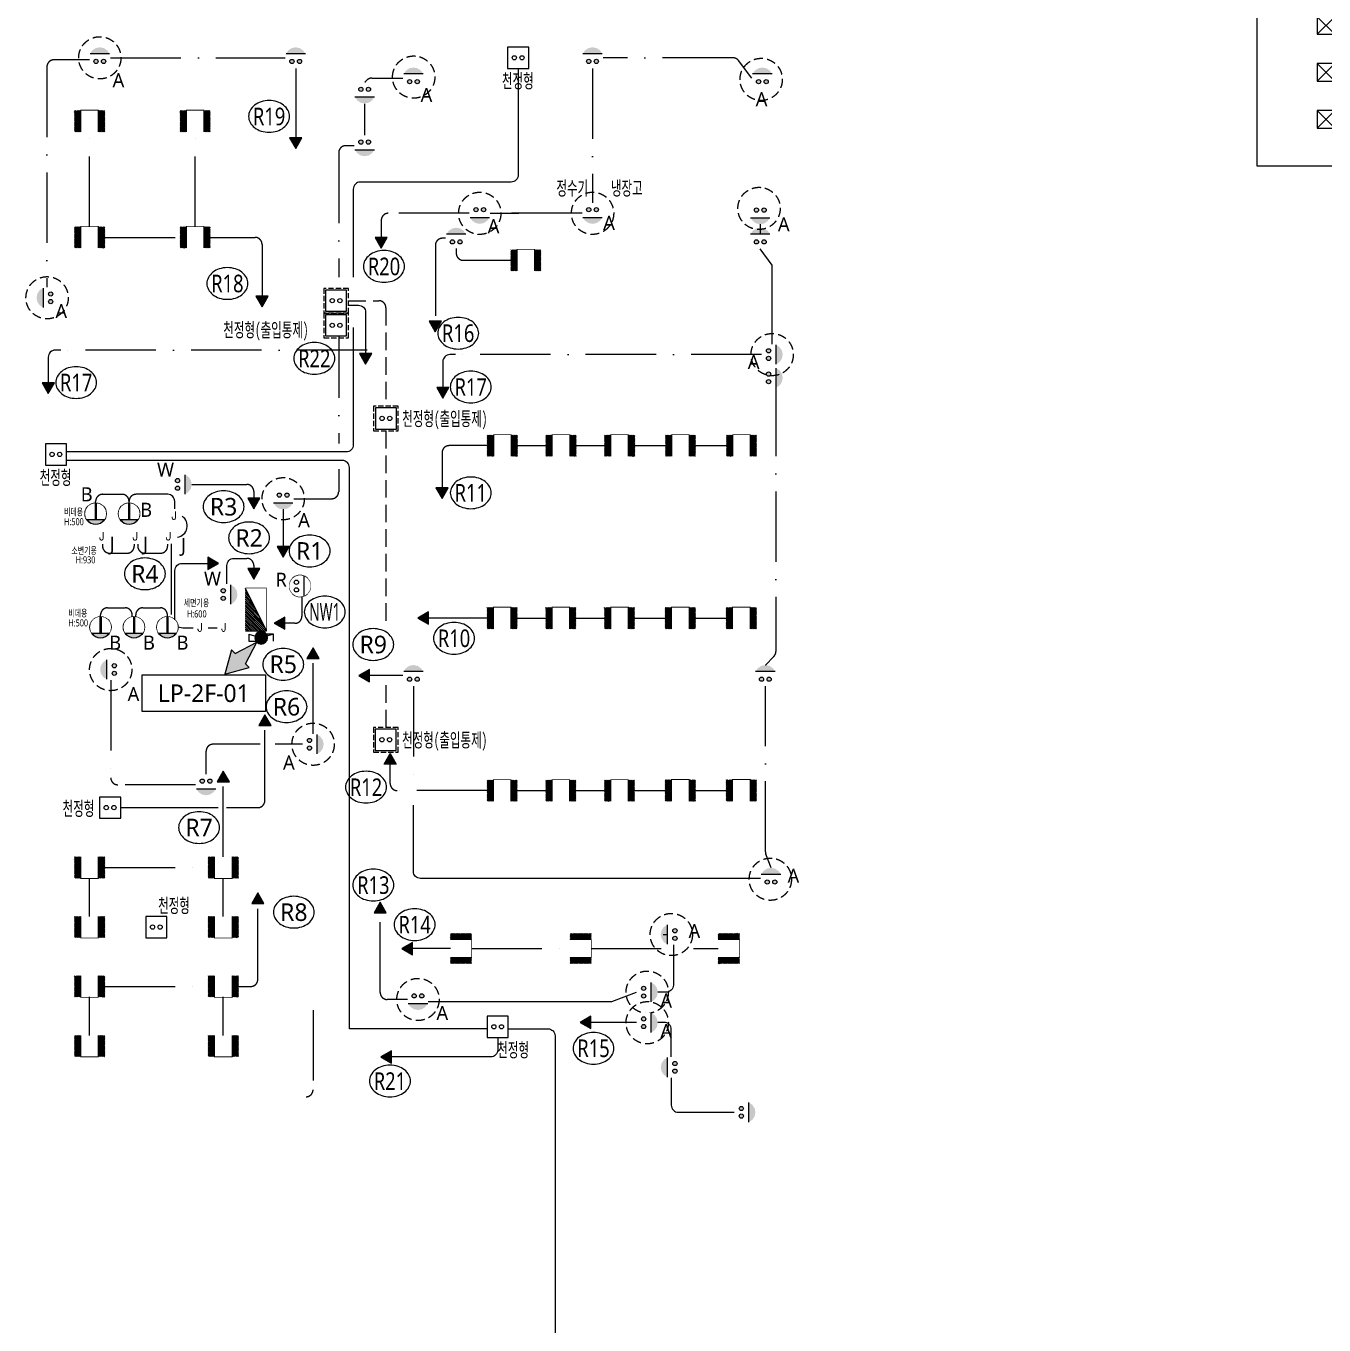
# Model space of a CAD drawing. Header units: millimetres. Extents: x 0 to 352625, y -118800 to 0.
# Drawn here: x 259698 to 296580, y -81897 to -44994 of the extents above; entities that cross this region are included whole.
import ezdxf
from ezdxf.enums import TextEntityAlignment as Align

# ---------------------------------------------------------------- set-up
doc = ezdxf.new("R2010")
doc.units = ezdxf.units.MM
doc.header["$LTSCALE"] = 2000
for name, pattern in [('DASH', [0.35, 0.25, -0.1]), ('DASHDOT3', [1.5, 1, -0.25, 0, -0.25]), ('HIDDEN', [0.375, 0.25, -0.125]), ('HIDDEN2', [0.1875, 0.125, -0.0625])]:
    doc.linetypes.add(name, pattern=pattern)
for name, color, linetype in [('1$0$SYM', 3, 'Continuous'), ('REV', 1, 'Continuous'), ('S', 4, 'Continuous'), ('S3', 4, 'DASHDOT3'), ('SYM', 3, 'Continuous'), ('T-TRAY', 6, 'Continuous'), ('TEXT', 3, 'Continuous'), ('TRAY', 3, 'Continuous'), ('TRAY1', 3, 'Continuous'), ('ztemper', 7, 'Continuous'), ('전열주기$0$SYM', 3, 'Continuous'), ('치수', 240, 'Continuous')]:
    doc.layers.add(name, color=color, linetype=linetype)
doc.styles.add('GHS', font='malgun.ttf')
doc.styles.add('ROMANS', font='romans.shx', dxfattribs={"height": 2.5})
doc.styles.add('굴림체', font='')
doc.styles.add('스타일1', font='malgun.ttf')
doc.styles.get('굴림체').set_extended_font_data('GulimChe')

# ---------------------------------------------------------------- blocks, each defined once
blk = doc.blocks.new('zw$9B4E')
at = {"layer": 'SYM'}
blk.add_line((-150, -400), (150, -400), dxfattribs=at)
blk.add_wipeout([(-250, -50), (-250, -400), (250, -400), (250, -50)]).dxf.layer = 'SYM'
h = blk.add_hatch(dxfattribs=at)
h.set_pattern_fill('ANSI31', color=256, scale=100, style=0)
h.set_pattern_definition([(45, (0, 0), (-8.83883, 8.83883), [])])
h.paths.add_polyline_path([(-250, -400), (-250, -50), (-150, -50), (-150, -400)])
h.paths.add_polyline_path([(250, -400), (250, -50), (150, -50), (150, -400)])
for p, q in [((-150, -50), (-150, -400)), ((150, -400), (150, -50))]:
    blk.add_line(p, q, dxfattribs=at)
blk = doc.blocks.new('D1')
at = {"layer": 'SYM'}
for p, q in [((8, 0), (0, 0)), ((0, 0), (0, -4)), ((8, -4), (8, 0)), ((0, -4), (8, -4))]:
    blk.add_line(p, q, dxfattribs=at)
blk.add_wipeout([(0, 0), (8, 0), (8, -4), (0, -4)]).dxf.layer = 'SYM'
h = blk.add_hatch(dxfattribs=at)
h.set_pattern_fill('ANSI31', color=256, scale=2, style=0)
h.set_pattern_definition([(45, (0, 0), (-0.176777, 0.176777), [])])
h.paths.add_polyline_path([(0, -4), (8, 0), (8, -4)])
blk.add_line((8, 0), (0, -4), dxfattribs=at)
blk = doc.blocks.new('A$C222E16D0')
at = {"layer": 'T-TRAY'}
for color, points in [(254, [(0.71, 0.71), (2.49, 4.1), (1.88, 4.71), (5.74, 5.74), (4.71, 1.88), (4.1, 2.49)]), (256, [(1, 0, 1), (-1, 0, 1)])]:
    blk.add_hatch(color=color, dxfattribs=at).paths.add_polyline_path(points)
at = {"layer": 'T-TRAY', "color": 3}
for p in [(2.49, 4.1), (4.1, 2.49)]:
    blk.add_line(p, (0.71, 0.71), dxfattribs=at)
blk.add_lwpolyline([(2.49, 4.1), (1.88, 4.71), (5.74, 5.74), (4.71, 1.88), (4.1, 2.49)], dxfattribs=at)
blk.add_circle((0, 0), 1, dxfattribs=at)
blk = doc.blocks.new('P.B$0$13$0$2$0$H2')
at = {"layer": 'SYM'}
for p, q in [((-2, 2), (2, -2)), ((2, 2), (-2, -2))]:
    blk.add_line(p, q, dxfattribs=at)
blk.add_lwpolyline([(-2, 2), (-2, -2), (2, -2), (2, 2)], close=True, dxfattribs=at)
blk = doc.blocks.new('전열주기-1')
blk.add_wipeout([(0, 24168), (11530, 24168), (11530, -2100), (0, -2100)]).dxf.layer = 'SYM'
at = {"layer": 'SYM'}
blk.add_lwpolyline([(3554, 23443), (4280, 24168), (11530, 24168), (11530, -2100), (0, -2100), (0, 23103), (2735, 23103, 0.195734)], format="xyb", close=True, dxfattribs=at)
at = {"layer": 'SYM', "xscale": 75.00011970189307, "yscale": 75.00011970189307, "zscale": 75.00011970189307}
for p in [(1172, 300), (1172, -500), (1172, -1300)]:
    blk.add_blockref('P.B$0$13$0$2$0$H2', p, dxfattribs=at)
blk = doc.blocks.new('D21')
blk.add_wipeout([(0, -1.5), (0.57, -1.39), (1.06, -1.06), (1.39, -0.57), (1.5, 0), (1.39, 0.57), (1.06, 1.06), (0.57, 1.39), (0, 1.5), (-0.57, 1.39), (-1.06, 1.06), (-1.39, 0.57), (-1.5, 0), (-1.39, -0.57), (-1.06, -1.06), (-0.57, -1.39)]).dxf.layer = 'SYM'
at = {"layer": 'SYM'}
h = blk.add_hatch(color=256, dxfattribs=at)
h.paths.add_polyline_path([(0.24, 0.51, 1), (0.84, 0.51, 1)])
h.paths.add_polyline_path([(-0.84, 0.51, 1), (-0.24, 0.51, 1)])
h.paths.add_polyline_path([(1.38, -0.58), (-1.38, -0.58), (-1.06, -1.06), (-0.57, -1.39), (0, -1.5), (0.57, -1.39), (1.06, -1.06)])
h = blk.add_hatch(color=256, dxfattribs=at)
h.paths.add_polyline_path([(0.24, 0.51, 1), (0.84, 0.51, 1)])
h.paths.add_polyline_path([(-0.84, 0.51, 1), (-0.24, 0.51, 1)])
h.paths.add_polyline_path([(1.06, -1.06), (1.38, -0.58), (-1.38, -0.58), (-1.06, -1.06), (-0.57, -1.39), (0, -1.5), (0.57, -1.39)])
blk.add_line((-1.38, -0.58), (1.38, -0.58), dxfattribs=at)
for centre in [(-0.54, 0.51), (0.54, 0.51)]:
    blk.add_circle(centre, 0.3, dxfattribs=at)
blk = doc.blocks.new('C21')
at = {"layer": 'SYM'}
blk.add_circle((0.14, 0.03), 1.5, dxfattribs=at)
blk.add_wipeout([(0.14, -1.47), (0.71, -1.36), (1.2, -1.03), (1.53, -0.55), (1.64, 0.03), (1.53, 0.6), (1.2, 1.09), (0.71, 1.41), (0.14, 1.53), (-0.43, 1.41), (-0.92, 1.09), (-1.25, 0.6), (-1.36, 0.03), (-1.25, -0.55), (-0.92, -1.03), (-0.43, -1.36)]).dxf.layer = 'SYM'
blk.add_hatch(color=6).paths.add_polyline_path([(-1.1, -0.82, 0.527307), (1.38, -0.82)])
for p, q in [((0.06, 1.51), (0.06, -0.82)), ((0.14, 1.53), (0.14, -0.82)), ((0.22, 1.51), (0.22, -0.82)), ((-1.1, -0.82), (1.38, -0.82))]:
    blk.add_line(p, q, dxfattribs=at)
blk.add_arc((0.14, 0.03), 1.5, 214.394, 325.606, dxfattribs=at)
blk = doc.blocks.new('E18')
blk.add_wipeout([(0, -1.5), (0.57, -1.39), (1.06, -1.06), (1.39, -0.57), (1.5, 0), (1.39, 0.57), (1.06, 1.06), (0.57, 1.39), (0, 1.5), (-0.57, 1.39), (-1.06, 1.06), (-1.39, 0.57), (-1.5, 0), (-1.39, -0.57), (-1.06, -1.06), (-0.57, -1.39)]).dxf.layer = 'SYM'
at = {"layer": 'SYM', "style": 'ROMANS'}
blk.add_text('J', height=1.65, dxfattribs=at).set_placement((-0.69, -0.67))
blk = doc.blocks.new('A5')
at = {"layer": 'SYM'}
blk.add_lwpolyline([(0, 0), (0.83, 1.44), (-0.83, 1.44)], close=True, dxfattribs=at)
at = {"color": 6}
blk.add_wipeout([(-0.83, 1.44), (0.83, 1.44), (0, 0)], dxfattribs=at).dxf.layer = 'SYM'
at = {"layer": 'SYM'}
h = blk.add_hatch(color=6, dxfattribs=at)
h.dxf.hatch_style = 1
h.paths.add_polyline_path([(-0.83, 1.44), (0, 0), (0.83, 1.44)])
blk = doc.blocks.new('D20')
at = {"layer": 'SYM', "linetype": 'Continuous'}
blk.add_lwpolyline([(-24, 150), (-69, 135), (-107, 107), (-135, 69), (-150, 24), (-150, -24), (-135, -69), (-107, -107), (-69, -135), (-24, -150), (24, -150), (69, -135), (107, -107), (135, -69), (150, -24), (150, 24), (135, 69), (107, 107), (69, 135), (24, 150)], close=True, dxfattribs=at)
blk.add_wipeout([(-24, 150), (-69, 135), (-107, 107), (-135, 69), (-150, 24), (-150, -24), (-135, -69), (-107, -107), (-69, -135), (-24, -150), (24, -150), (69, -135), (107, -107), (135, -69), (150, -24), (150, 24), (135, 69), (107, 107), (69, 135), (24, 150)]).dxf.layer = 'SYM'
blk.add_line((-138, -58), (138, -58), dxfattribs=at)
for centre in [(-54, 51), (54, 51)]:
    blk.add_circle(centre, 30, dxfattribs=at)
blk = doc.blocks.new('A$C289b5e6b')
blk.add_wipeout([(-300, 0), (-415, -23), (-512, -88), (-577, -185), (-600, -300), (-577, -415), (-512, -512), (-415, -577), (-300, -600), (-185, -577), (-88, -512), (-23, -415), (0, -300), (-23, -185), (-88, -88), (-185, -23)]).dxf.layer = 'SYM'
at = {"layer": 'SYM'}
blk.add_lwpolyline([(0, 0), (-600, 0), (-600, -600), (0, -600)], close=True, dxfattribs=at)
for centre in [(-409, -299), (-192, -299)]:
    blk.add_circle(centre, 60, dxfattribs=at)
blk = doc.blocks.new('전열 추가분(천정)')
at = {"layer": 'SYM'}
blk.add_blockref('A$C289b5e6b', (99572, -47765), dxfattribs=at)
at = {"layer": '치수', "color": 7, "linetype": 'DASH', "ltscale": 0.3}
blk.add_lwpolyline([(98922, -47715), (98922, -48415), (99622, -48415), (99622, -47715), (98922, -47715)], dxfattribs=at)

msp = doc.modelspace()

# ---------------------------------------------------------------- linework, layer by layer
at = {"layer": 'S'}
msp.add_line((265398.6, -67198.4), (266286.6, -67198.4), dxfattribs=at)
for points in [[(273101.7, -73725.9), (273101.7, -74080.7, -0.4142136), (272901.7, -74280.7), (269778.3, -74280.7)], [(273305.2, -73483.3), (274532.9, -73483.3, -0.4142136), (274732.9, -73683.3), (274732.9, -91234.2, -0.4142136), (274532.9, -91434.2), (274000, -91434.2)]]:
    msp.add_lwpolyline(points, format="xyb", dxfattribs=at)
msp.add_lwpolyline([(269778.3, -74280.7), (270081.4, -74455.7), (270081.4, -74105.7)], close=True, dxfattribs=at)
at = {"layer": 'S3'}
for p, q in [((269792.9, -50514.9), (269792.9, -51298.5)), ((266406.5, -51198.4), (266406.5, -52726.7)), ((281006.3, -55213.9), (281006.3, -62762.8)), ((271521, -57115.9), (271521, -58413)), ((261877.5, -58298.4), (262427.5, -58298.4)), ((266172.6, -58216.6), (266172.6, -58708.4)), ((262073.7, -59968.9), (262573.7, -59968.9)), ((263073.7, -59968.9), (263523.7, -59968.9)), ((266172.6, -60318), (266172.6, -60709.7)), ((262017.2, -61523.4), (262517.2, -61523.4)), ((263017.2, -61523.4), (263517.2, -61523.4)), ((267340.2, -61961), (266750.1, -61961)), ((266353.6, -65398.4), (265015.5, -65398.4)), ((270046.1, -66514.2), (270046.1, -65658.9)), ((266286.6, -72078.4), (266286.6, -69622.3)), ((269762.4, -72448.4), (269762.4, -69883.8)), ((267856.3, -72948.4), (267856.3, -75212.6))]:
    msp.add_line(p, q, dxfattribs=at)
for points in [[(268583.7, -53557.9), (268583.7, -56857.3)], [(268583.7, -57584.2), (268583.7, -58223.4)]]:
    msp.add_lwpolyline(points, dxfattribs=at)
for centre, start, end in [((260492.8, -46155.8), 90, 180), ((269992.9, -50514.9), 90, 180), ((266206.5, -51198.4), 0, 90), ((271721, -57115.9), 90, 180), ((265972.6, -58216.6), 0, 90), ((268383.7, -58223.4), 270, 0), ((267340.2, -61761), 270, 0), ((280806.3, -62762.8), 315.32219, 0), ((265015.5, -65598.4), 90, 180), ((262306.3, -66348.4), 180, 270), ((270246.1, -66514.2), 180, 270), ((266286.6, -66998.4), 270, 0), ((266086.6, -72078.4), 270, 0), ((269962.4, -72448.4), 180, 270), ((267656.3, -75212.6), 270, 0)]:
    msp.add_arc(centre, 200, start, end, dxfattribs=at)
at = {"layer": 'SYM', "color": 6}
for points in [[(264838.7, -52309, 0.123596), (264880.4, -52475, 0.105594), (265009.2, -52627.2, 0.0872703), (265191.9, -52723.3, 0.0776282), (265420.8, -52759, 0.0776282), (265649.7, -52723.3, 0.0872703), (265832.4, -52627.2, 0.105594), (265961.3, -52475, 0.123596), (266002.9, -52309, 0.123596), (265961.3, -52143.1, 0.105594), (265832.4, -51990.8, 0.0872703), (265649.7, -51894.8, 0.0776282), (265420.8, -51859, 0.0776282), (265191.9, -51894.8, 0.0872703), (265009.2, -51990.8, 0.105594), (264880.4, -52143.1, 0.123596)], [(271396.7, -53721, 0.123596), (271438.4, -53887, 0.105594), (271567.2, -54039.2, 0.0872703), (271750, -54135.3, 0.0776282), (271978.9, -54171, 0.0776282), (272207.8, -54135.3, 0.0872703), (272390.5, -54039.2, 0.105594), (272519.3, -53887, 0.123596), (272561, -53721, 0.123596), (272519.3, -53555.1, 0.105594), (272390.5, -53402.8, 0.0872703), (272207.8, -53306.8, 0.0776282), (271978.9, -53271, 0.0776282), (271750, -53306.8, 0.0872703), (271567.2, -53402.8, 0.105594), (271438.4, -53555.1, 0.123596)], [(267308.6, -54437.4, 0.123596), (267350.2, -54603.4, 0.105594), (267479.1, -54755.6, 0.0872703), (267661.8, -54851.7, 0.0776282), (267890.7, -54887.4, 0.0776282), (268119.6, -54851.7, 0.0872703), (268302.3, -54755.6, 0.105594), (268431.1, -54603.4, 0.123596), (268472.8, -54437.4, 0.123596), (268431.1, -54271.5, 0.105594), (268302.3, -54119.2, 0.0872703), (268119.6, -54023.2, 0.0776282), (267890.7, -53987.4, 0.0776282), (267661.8, -54023.2, 0.0872703), (267479.1, -54119.2, 0.105594), (267350.2, -54271.5, 0.123596)], [(265455.1, -59535, 0.123596), (265496.8, -59700.9, 0.105594), (265625.6, -59853.2, 0.0872703), (265808.3, -59949.2, 0.0776282), (266037.2, -59985, 0.0776282), (266266.2, -59949.2, 0.0872703), (266448.9, -59853.2, 0.105594), (266577.7, -59700.9, 0.123596), (266619.4, -59535, 0.123596), (266577.7, -59369, 0.105594), (266448.9, -59216.8, 0.0872703), (266266.2, -59120.7, 0.0776282), (266037.2, -59085, 0.0776282), (265808.3, -59120.7, 0.0872703), (265625.6, -59216.8, 0.105594), (265496.8, -59369, 0.123596)], [(262495.4, -60556.4, 0.123596), (262537, -60722.4, 0.105594), (262665.9, -60874.6, 0.0872703), (262848.6, -60970.7, 0.0776282), (263077.5, -61006.4, 0.0776282), (263306.4, -60970.7, 0.0872703), (263489.1, -60874.6, 0.105594), (263617.9, -60722.4, 0.123596), (263659.6, -60556.4, 0.123596), (263617.9, -60390.5, 0.105594), (263489.1, -60238.2, 0.0872703), (263306.4, -60142.2, 0.0776282), (263077.5, -60106.4, 0.0776282), (262848.6, -60142.2, 0.0872703), (262665.9, -60238.2, 0.105594), (262537, -60390.5, 0.123596)], [(268983.5, -62564.4, 0.123596), (269025.2, -62730.4, 0.105594), (269154, -62882.6, 0.0872703), (269336.7, -62978.7, 0.0776282), (269565.6, -63014.4, 0.0776282), (269794.5, -62978.7, 0.0872703), (269977.3, -62882.6, 0.105594), (270106.1, -62730.4, 0.123596), (270147.7, -62564.4, 0.123596), (270106.1, -62398.5, 0.105594), (269977.3, -62246.2, 0.0872703), (269794.5, -62150.2, 0.0776282), (269565.6, -62114.4, 0.0776282), (269336.7, -62150.2, 0.0872703), (269154, -62246.2, 0.105594), (269025.2, -62398.5, 0.123596)], [(268778.5, -66616.1, 0.123596), (268820.1, -66782.1, 0.105594), (268949, -66934.3, 0.0872703), (269131.7, -67030.4, 0.0776282), (269360.6, -67066.1, 0.0776282), (269589.5, -67030.4, 0.0872703), (269772.2, -66934.3, 0.105594), (269901, -66782.1, 0.123596), (269942.7, -66616.1, 0.123596), (269901, -66450.2, 0.105594), (269772.2, -66297.9, 0.0872703), (269589.5, -66201.9, 0.0776282), (269360.6, -66166.1, 0.0776282), (269131.7, -66201.9, 0.0872703), (268949, -66297.9, 0.105594), (268820.1, -66450.2, 0.123596)], [(264035, -67764.4, 0.123596), (264076.6, -67930.4, 0.105594), (264205.5, -68082.6, 0.0872703), (264388.2, -68178.7, 0.0776282), (264617.1, -68214.4, 0.0776282), (264846, -68178.7, 0.0872703), (265028.7, -68082.6, 0.105594), (265157.5, -67930.4, 0.123596), (265199.2, -67764.4, 0.123596), (265157.5, -67598.5, 0.105594), (265028.7, -67446.2, 0.0872703), (264846, -67350.2, 0.0776282), (264617.1, -67314.4, 0.0776282), (264388.2, -67350.2, 0.0872703), (264205.5, -67446.2, 0.105594), (264076.6, -67598.5, 0.123596)], [(266727.4, -70168.2, 0.123596), (266769, -70334.1, 0.105594), (266897.9, -70486.4, 0.0872703), (267080.6, -70582.4, 0.0776282), (267309.5, -70618.2, 0.0776282), (267538.4, -70582.4, 0.0872703), (267721.1, -70486.4, 0.105594), (267849.9, -70334.1, 0.123596), (267891.6, -70168.2, 0.123596), (267849.9, -70002.2, 0.105594), (267721.1, -69850, 0.0872703), (267538.4, -69753.9, 0.0776282), (267309.5, -69718.2, 0.0776282), (267080.6, -69753.9, 0.0872703), (266897.9, -69850, 0.105594), (266769, -70002.2, 0.123596)], [(270159.4, -70521.9, 0.123596), (270201.1, -70687.9, 0.105594), (270329.9, -70840.1, 0.0872703), (270512.6, -70936.2, 0.0776282), (270741.5, -70971.9, 0.0776282), (270970.4, -70936.2, 0.0872703), (271153.1, -70840.1, 0.105594), (271282, -70687.9, 0.123596), (271323.6, -70521.9, 0.123596), (271282, -70356, 0.105594), (271153.1, -70203.8, 0.0872703), (270970.4, -70107.7, 0.0776282), (270741.5, -70071.9, 0.0776282), (270512.6, -70107.7, 0.0872703), (270329.9, -70203.8, 0.105594), (270201.1, -70356, 0.123596)], [(269458.1, -74965.3, 0.123596), (269499.8, -75131.3, 0.105594), (269628.6, -75283.5, 0.0872703), (269811.3, -75379.6, 0.0776282), (270040.2, -75415.3, 0.0776282), (270269.1, -75379.6, 0.0872703), (270451.8, -75283.5, 0.105594), (270580.7, -75131.3, 0.123596), (270622.3, -74965.3, 0.123596), (270580.7, -74799.4, 0.105594), (270451.8, -74647.1, 0.0872703), (270269.1, -74551.1, 0.0776282), (270040.2, -74515.3, 0.0776282), (269811.3, -74551.1, 0.0872703), (269628.6, -74647.1, 0.105594), (269499.8, -74799.4, 0.123596)]]:
    msp.add_lwpolyline(points, format="xyb", close=True, dxfattribs=at)
msp.add_lwpolyline([(263001.1, -63426.8), (266501.1, -63426.8), (266501.1, -64468.4), (263001.1, -64468.4)], close=True, dxfattribs=at)
at = {"layer": 'TRAY1', "color": 6, "linetype": 'HIDDEN'}
msp.add_lwpolyline([(266031.3, -62273.4), (266031.3, -62473.4), (266731.3, -62473.4), (266731.3, -62273.4), (266031.3, -62273.4), (266731.3, -62473.4), (266731.3, -62273.4), (266031.3, -62473.4)], dxfattribs=at)
at = {"layer": 'TRAY1', "color": 3}
msp.add_lwpolyline([(266092.5, -62373.4, 2, 2, 0), (266081.3, -62373.4, 2, 2, 0), (266081.3, -62473.4, 2, 2, 0), (266092.5, -62473.4, 0, 0, 0), (266670, -62473.4, 2, 2, 0), (266681.3, -62473.4, 2, 2, 0), (266681.3, -62373.4, 2, 2, 0), (266670, -62373.4, 2, 2, 0), (266681.3, -62373.4, 2, 2, 0), (266681.3, -62458.4, 0, 0, 0), (266081.3, -62458.4, 0, 0, 0)], format="xyseb", dxfattribs=at)

# ---------------------------------------------------------------- block references
at = {"layer": '1$0$SYM', "ltscale": 0.4, "xscale": 200.0000000000115, "yscale": 200.0000000000115, "zscale": 200.0000000000115}
for p in [(261649.5, -58854.1), (262599.5, -58854.1), (261789.1, -62079.1), (262739.1, -62079.1), (263689.1, -62079.1)]:
    msp.add_blockref('C21', p, dxfattribs=at)
at = {"layer": 'S', "linetype": 'HIDDEN2', "xscale": 1.666666666666667, "yscale": 1.666666666666667, "zscale": 1.666666666666667}
msp.add_blockref('전열주기-1', (294683.3, -45480.2), dxfattribs=at)
at = {"layer": 'S', "xscale": 210.0000233311651, "yscale": 210.0000233311651, "zscale": 210.0000233311651}
for p in [(260331.6, -55435.3), (271542.7, -55562.3)]:
    msp.add_blockref('A5', p, dxfattribs=at)
at = {"layer": 'S', "xscale": 210.0000233311651, "yscale": 210.0000233311651, "zscale": 210.0000233311651, "rotation": 269.9999999999997}
msp.add_blockref('A5', (275444.8, -73298.4), dxfattribs=at)
at = {"layer": 'SYM'}
for name, p, xscale, yscale, zscale, rotation in [('D21', (261796.3, -45898.4), 200.0000000000128, 200.0000000000128, 200.0000000000128, 179.9999999999997), ('D21', (267362.9, -45900), 200.0000000000128, 200.0000000000128, 200.0000000000128, 179.9999999999997), ('D21', (275797.2, -45898.4), 200.0000000000128, 200.0000000000128, 200.0000000000128, 179.9999999999998), ('D21', (270708, -46473.4), 200.0000000000128, 200.0000000000128, 200.0000000000128, 179.9999999999998), ('D21', (280622, -46473.4), 200.0000000000128, 200.0000000000128, 200.0000000000128, 179.9999999999998), ('D21', (260298.4, -52714.3), 200.0000000000128, 200.0000000000128, 200.0000000000128, 270), ('D21', (264106.3, -58016.6), 200.0000000000128, 200.0000000000128, 200.0000000000128, 89.9999999999999), ('D21', (265406.3, -61145.5), 200.0000000000128, 200.0000000000128, 200.0000000000128, 89.9999999999999), ('D20', (267484.7, -60903.9), 2.000000000000149, 2.000000000000149, 2.000000000000149, 90), ('D21', (262106.3, -63276.8), 200.0000000000128, 200.0000000000128, 200.0000000000128, 269.9999999999999), ('D21', (270706.3, -63448.4), 200.0000000000128, 200.0000000000128, 200.0000000000128, 179.9999999999999), ('D21', (280706.3, -63448.4), 200.0000000000128, 200.0000000000128, 200.0000000000128, 179.9999999999999), ('D21', (267856.3, -65398.4), 200.0000000000128, 200.0000000000128, 200.0000000000128, 89.9999999999999), ('D21', (280867.7, -69210), 200.0000000000128, 200.0000000000128, 200.0000000000128, 180), ('D21', (278034.7, -70803.6), 200.0000000000128, 200.0000000000128, 200.0000000000128, 269.9999999999999), ('D21', (277350, -72440.8), 200.0000000000128, 200.0000000000128, 200.0000000000128, 90), ('D21', (278034.7, -74577), 200.0000000000128, 200.0000000000128, 200.0000000000128, 269.9999999999999), ('D21', (280125, -75853.8), 200.0000000000128, 200.0000000000128, 200.0000000000128, 89.99999999999997)]:
    msp.add_blockref(name, p, dxfattribs=dict(at, xscale=xscale, yscale=yscale, zscale=zscale, rotation=rotation))
for p in [(273984, -45598.4), (260848.9, -56865.5)]:
    msp.add_blockref('A$C289b5e6b', p, dxfattribs=at)
for name, p, xscale, yscale, zscale in [('D21', (269321.9, -46894.3), 200.0000000000128, 200.0000000000128, 200.0000000000128), ('D21', (269321.9, -48394.3), 200.0000000000128, 200.0000000000128, 200.0000000000128), ('D21', (272592, -50314.9), 200.0000000000128, 200.0000000000128, 200.0000000000128), ('D21', (275797.2, -50314.9), 200.0000000000128, 200.0000000000128, 200.0000000000128), ('D21', (280562.2, -50325), 200.0000000000128, 200.0000000000128, 200.0000000000128), ('D21', (267006.3, -58423.4), 200.0000000000128, 200.0000000000128, 200.0000000000128), ('E18', (263768.8, -59508.9), 139.9999999999923, 139.9999999999923, 139.9999999999923), ('D21', (264815.5, -66548.4), 200.0000000000128, 200.0000000000128, 200.0000000000128), ('D21', (270836.2, -72648.4), 200.0000000000128, 200.0000000000128, 200.0000000000128)]:
    msp.add_blockref(name, p, dxfattribs=dict(at, xscale=xscale, yscale=yscale, zscale=zscale))
at = {"layer": 'ztemper', "xscale": 1.713980952468305, "yscale": 1.713980952468305, "zscale": 1.713980952468305}
for p, rotation in [((261506.3, -48084.1), 180), ((264506.3, -48084.1), 180), ((261506.3, -51384.1), 180), ((264506.3, -51384.1), 180), ((273900, -52035.5), 180), ((273235.6, -57301.6), 180), ((274901.6, -57301.6), 180), ((276565.6, -57301.6), 180), ((278296.6, -57301.1), 180), ((280029.6, -57301.1), 180), ((273230.6, -62201.2), 180), ((274896.5, -62201.2), 180), ((276560.5, -62201.2), 180), ((278291.6, -62200.7), 180), ((280024.6, -62200.7), 180), ((273230.6, -67099.9), 180), ((274896.5, -67099.9), 180), ((276560.5, -67099.9), 180), ((278291.6, -67099.4), 180), ((280024.6, -67099.4), 180), ((271670.5, -71201.9), 89.99999999999999), ((275070.5, -71201.9), 89.99999999999999), ((279282.8, -71201.9), 89.99999999999999)]:
    msp.add_blockref('zw$9B4E', p, dxfattribs=dict(at, rotation=rotation))
for p in [(261505.9, -68512.7), (265305.3, -68512.7), (261505.9, -70202.7), (265305.3, -70202.7), (261505.9, -71892.7), (265305.3, -71892.7), (261505.9, -73582.7), (265305.3, -73582.7)]:
    msp.add_blockref('zw$9B4E', p, dxfattribs=at)
at = {"layer": '치수'}
msp.add_blockref('전열 추가분(천정)', (169238, -4734.2), dxfattribs=at)

# ---------------------------------------------------------------- texts
at = {"layer": 'SYM', "style": 'GHS'}
for s, width, p in [('R19', 0.8, (266606.2, -47562.8)), ('R20', 0.8, (269870.7, -51824.1)), ('R18', 0.8, (265420.8, -52309)), ('R16', 0.8, (271978.9, -53721)), ('R22', 0.8, (267890.7, -54437.4)), ('R17', 0.8, (261124.6, -55123, 0)), ('R17', 0.8, (272335.6, -55250, 0)), ('R11', 0.8, (272337.6, -58256.5)), ('NW1', 0.6, (268188.9, -61640.3)), ('R10', 0.8, (271860.5, -62387.7)), ('R12', 0.8, (269360.6, -66616.1)), ('R13', 0.8, (269567.2, -69399.1)), ('R14', 0.8, (270741.5, -70521.9)), ('R15', 0.8, (275823.4, -74037.9)), ('R21', 0.8, (270040.2, -74965.3)), ('R21', 0.8, (270040.2, -74965.3))]:
    msp.add_text(s, height=500, dxfattribs=dict(at, width=width)).set_placement(p, align=Align.MIDDLE)
at = {"layer": 'SYM', "style": '굴림체', "width": 0.6}
for s, p in [('냉장고', (276317.2, -49601.6)), ('천정형(출입통제)', (265305, -53626.6)), ('천정형', (260739, -67224))]:
    msp.add_text(s, height=400, dxfattribs=at).set_placement(p, align=Align.MIDDLE_LEFT)
at = {"layer": 'SYM', "style": 'GHS'}
for s, p in [('R3', (265313.1, -58649.7)), ('R2', (266037.2, -59535)), ('R1', (267758.7, -59906.9)), ('R4', (263077.5, -60556.4)), ('R9', (269565.6, -62564.4)), ('R7', (264617.1, -67764.4)), ('R8', (267309.5, -70168.2))]:
    msp.add_text(s, height=500, dxfattribs=at).set_placement(p, align=Align.MIDDLE)
at = {"layer": 'TEXT', "color": 3, "style": '스타일1', "width": 0.7}
for s, p in [('H:930', (261110.3, -60159.2)), ('세면기용', (264183.5, -61383.4)), ('H:600', (264270, -61696))]:
    msp.add_text(s, height=200, dxfattribs=at).set_placement(p, align=Align.MIDDLE_LEFT)
at = {"layer": '전열주기$0$SYM', "style": 'GHS'}
for p in [(281063.8, -50627.1), (267001.6, -65918.3), (278523.9, -70705.2), (271361.5, -73031.8)]:
    msp.add_text('A', height=400, dxfattribs=at).set_placement(p, align=Align.MIDDLE_LEFT)

# ---------------------------------------------------------------- next in the draw order: linework, layer by layer
at = {"layer": 'S'}
for points in [[(268859.6, -52926.6), (269147.9, -52926.6, -0.4142136), (269347.9, -53126.6), (269347.9, -54593.1)], [(268998.3, -53557.9), (268998.3, -56894.6, -0.4142136), (268798.3, -57094.6), (260837.5, -57094.6)], [(260690.2, -54202.5), (260531.6, -54202.5, 0.4142136), (260331.6, -54402.5), (260331.6, -55435.3)], [(271901.3, -54329.4), (271742.7, -54329.4, 0.4142136), (271542.7, -54529.4), (271542.7, -55562.3)], [(280567.7, -69210), (270906.3, -69210, -0.4142136), (270706.3, -69010), (270706.3, -67127.9)], [(278092.1, -71092.2), (278092.1, -72240.8, -0.4142136), (277892.1, -72440.8), (277650, -72440.8)], [(278034.7, -74277), (278034.7, -73498.4, 0.4142136), (277834.7, -73298.4), (277466.2, -73298.4)], [(278034.7, -74877), (278034.7, -75653.8, 0.4142136), (278234.7, -75853.8), (279825, -75853.8)]]:
    msp.add_lwpolyline(points, format="xyb", dxfattribs=at)
for points in [[(271756.3, -71201.9), (270376.9, -71201.9)], [(275756.3, -71201.9), (277750, -71201.9)], [(278665.1, -71201.9), (279368.6, -71201.9)], [(271124.7, -72705.8), (276348, -72705.8), (277050, -72440.8)], [(277052.2, -73298.4), (275444.8, -73298.4)]]:
    msp.add_lwpolyline(points, dxfattribs=at)
at = {"layer": 'S3'}
for p, q in [((261507.7, -45955.8), (260492.8, -45955.8)), ((262096.3, -45898.4), (267063.3, -45898.4)), ((260292.8, -46155.8), (260292.8, -52415.4)), ((267362.9, -46200), (267362.9, -48473.1)), ((275797.2, -46198.4), (275797.2, -47303.6)), ((261506.3, -50698.4), (261506.3, -47998.4)), ((264506.3, -50698.4), (264506.3, -47998.4)), ((272292, -50314.9), (269992.9, -50314.9)), ((272892, -50314.9), (273700, -50314.9)), ((261934.8, -50998.4), (264077.7, -50998.4)), ((264934.8, -50998.4), (266206.5, -50998.4)), ((272807, -56915.9), (271721, -56915.9)), ((273664.2, -56915.9), (274473, -56915.9)), ((275330.1, -56915.9), (276137, -56915.9)), ((276994.1, -56915.8), (277868.1, -56915.4)), ((278725.2, -56915.4), (279601.1, -56915.4)), ((264406.3, -58016.6), (265972.6, -58016.6)), ((261677.5, -58548.4), (261677.5, -58498.4)), ((262627.5, -58548.4), (262627.5, -58498.4)), ((262627.5, -58548.4), (262627.5, -58498.4)), ((267306.3, -58423.4), (268383.7, -58423.4)), ((267006.3, -58723.4), (267006.3, -59781)), ((263723.7, -59718.9), (263723.7, -59768.9)), ((263821.3, -59708.5), (263821.3, -61788.8)), ((267540.2, -61201.3), (267540.2, -61761)), ((261817.2, -61773.4), (261817.2, -61723.4)), ((262717.2, -61773.4), (262717.2, -61723.4)), ((262817.2, -61773.4), (262817.2, -61723.4)), ((263717.2, -61773.4), (263717.2, -61723.4)), ((272802, -61815.5), (270829.1, -61815.5)), ((273659.2, -61815.5), (274468, -61815.5)), ((275325.1, -61815.5), (276132, -61815.5)), ((276989.1, -61815.5), (277863.1, -61815)), ((278720.2, -61815), (279596.1, -61815)), ((267856.3, -65098.4), (267856.3, -62663.5)), ((280706.3, -63148.4), (280948.5, -62903.4)), ((270406.3, -63448.4), (269156.6, -63448.4)), ((262106.3, -63576.8), (262106.3, -66348.4)), ((270706.3, -63748.4), (270706.3, -66358.4)), ((264815.5, -66248.4), (264815.5, -65598.4)), ((267556.3, -65398.4), (266778.9, -65398.4)), ((265305.3, -68598.4), (265305.3, -66163.5)), ((264515.5, -66548.4), (262306.3, -66548.4)), ((272802, -66714.2), (270246.1, -66714.2)), ((273659.2, -66714.2), (274468, -66714.2)), ((275325.1, -66714.2), (276132, -66714.2)), ((276989.1, -66714.2), (277863.1, -66713.7)), ((278720.2, -66713.7), (279596.1, -66713.7)), ((261934.5, -68898.4), (264876.7, -68898.4)), ((261505.9, -70288.4), (261505.9, -69198.4)), ((265305.3, -70288.4), (265305.3, -69198.4)), ((277806.3, -70803.7), (277918.5, -70803.7)), ((272356.3, -71201.9), (275156.3, -71201.9)), ((261934.5, -72278.4), (264876.7, -72278.4)), ((265733.8, -72278.4), (266086.6, -72278.4)), ((261505.9, -73668.4), (261505.9, -72578.4)), ((265305.3, -73668.4), (265305.3, -72578.4)), ((270536.2, -72648.4), (269962.4, -72648.4))]:
    msp.add_line(p, q, dxfattribs=at)
for points in [[(280322, -46473.4), (279945.9, -45977.5, 0.2346477), (279786.5, -45898.4), (276097.2, -45898.4)], [(269321.9, -46594.3), (269385.8, -46531.1, -0.197269), (269526.4, -46473.4), (270408, -46473.4)], [(269021.9, -48394.3), (268783.7, -48394.3, 0.4142136), (268583.7, -48594.3), (268583.7, -52132)], [(280867.7, -68910), (280719.4, -68521.9, -0.0915026), (280706.3, -68450.5), (280706.3, -63748.4)]]:
    msp.add_lwpolyline(points, format="xyb", dxfattribs=at)
for points in [[(275797.2, -46198.4), (275797.2, -50014.9)], [(269321.9, -48094.3), (269321.9, -47202)], [(275497.2, -50314.9), (272892, -50314.9)]]:
    msp.add_lwpolyline(points, dxfattribs=at)
for centre, start, end in [((261877.5, -58498.4), 90, 180), ((262427.5, -58498.4), 0, 90), ((262827.5, -58498.4), 90, 180), ((263523.7, -59768.9), 270, 0), ((262017.2, -61723.4), 90, 180), ((262517.2, -61723.4), 0, 90), ((263017.2, -61723.4), 90, 180), ((263517.2, -61723.4), 0, 90)]:
    msp.add_arc(centre, 200, start, end, dxfattribs=at)
at = {"layer": 'SYM', "color": 6, "elevation": 0}
for points in [[(260542.4, -55123, 0.123596), (260584.1, -55289, 0.105594), (260712.9, -55441.2, 0.0872703), (260895.6, -55537.3, 0.0776282), (261124.6, -55573, 0.0776282), (261353.5, -55537.3, 0.0872703), (261536.2, -55441.2, 0.105594), (261665, -55289, 0.123596), (261706.7, -55123, 0.123596), (261665, -54957.1, 0.105594), (261536.2, -54804.8, 0.0872703), (261353.5, -54708.8, 0.0776282), (261124.6, -54673, 0.0776282), (260895.6, -54708.8, 0.0872703), (260712.9, -54804.8, 0.105594), (260584.1, -54957.1, 0.123596)], [(271753.5, -55250, 0.123596), (271795.2, -55416, 0.105594), (271924, -55568.2, 0.0872703), (272106.7, -55664.3, 0.0776282), (272335.6, -55700, 0.0776282), (272564.6, -55664.3, 0.0872703), (272747.3, -55568.2, 0.105594), (272876.1, -55416, 0.123596), (272917.8, -55250, 0.123596), (272876.1, -55084.1, 0.105594), (272747.3, -54931.8, 0.0872703), (272564.6, -54835.8, 0.0776282), (272335.6, -54800, 0.0776282), (272106.7, -54835.8, 0.0872703), (271924, -54931.8, 0.105594), (271795.2, -55084.1, 0.123596)]]:
    msp.add_lwpolyline(points, format="xyb", close=True, dxfattribs=at)
at = {"layer": 'SYM', "color": 6}
for points in [[(267606.8, -61640.3, 0.123596), (267648.4, -61806.2, 0.105594), (267777.3, -61958.5, 0.0872703), (267960, -62054.5, 0.0776282), (268188.9, -62090.3, 0.0776282), (268417.8, -62054.5, 0.0872703), (268600.5, -61958.5, 0.105594), (268729.3, -61806.2, 0.123596), (268771, -61640.3, 0.123596), (268729.3, -61474.3, 0.105594), (268600.5, -61322.1, 0.0872703), (268417.8, -61226, 0.0776282), (268188.9, -61190.3, 0.0776282), (267960, -61226, 0.0872703), (267777.3, -61322.1, 0.105594), (267648.4, -61474.3, 0.123596)], [(275241.3, -74037.9, 0.123596), (275283, -74203.9, 0.105594), (275411.8, -74356.1, 0.0872703), (275594.5, -74452.1, 0.0776282), (275823.4, -74487.9, 0.0776282), (276052.3, -74452.1, 0.0872703), (276235, -74356.1, 0.105594), (276363.9, -74203.9, 0.123596), (276405.5, -74037.9, 0.123596), (276363.9, -73872, 0.105594), (276235, -73719.7, 0.0872703), (276052.3, -73623.7, 0.0776282), (275823.4, -73587.9, 0.0776282), (275594.5, -73623.7, 0.0872703), (275411.8, -73719.7, 0.105594), (275283, -73872, 0.123596)]]:
    msp.add_lwpolyline(points, format="xyb", close=True, dxfattribs=at)
at = {"layer": 'SYM', "color": 6, "linetype": 'HIDDEN', "ltscale": 0.5}
for centre in [(261796.3, -45898.4), (270714.6, -46445.4), (280587.7, -46510.8), (272592, -50314.9), (275797.2, -50314.9), (260298.4, -52714.3), (267006.3, -58423.4), (262106.3, -63276.8), (267856.3, -65398.4), (280848.7, -69233), (278034.7, -70803.6), (277350, -72440.8), (270836.2, -72648.4)]:
    msp.add_circle(centre, 600, dxfattribs=at)

# ---------------------------------------------------------------- next in the draw order: block references
at = {"layer": 'S', "xscale": 210.0000233311651, "yscale": 210.0000233311651, "zscale": 210.0000233311651}
for p in [(269791, -51301.7), (266406.5, -52973), (271328.5, -53680.7), (271521, -58413), (266172.6, -60709.7)]:
    msp.add_blockref('A5', p, dxfattribs=at)
at = {"layer": 'S', "yscale": 210.0000233311651, "zscale": 210.0000233311651}
for p, xscale, rotation in [((270046.1, -65658.9), -210.0000233311651, 180), ((266286.6, -69622.3), 210.0000233311651, 179.9999999999997), ((269762.4, -69883.8), 210.0000233311651, 179.9999999999997)]:
    msp.add_blockref('A5', p, dxfattribs=dict(at, xscale=xscale, rotation=rotation))
at = {"layer": 'SYM'}
for name, p, xscale, yscale, zscale, rotation in [('D21', (280562.2, -51025), 200.0000000000128, 200.0000000000128, 200.0000000000128, 179.9999999999998), ('D21', (280900, -54991), 200.0000000000128, 200.0000000000128, 200.0000000000128, 89.99999999999993), ('D1', (266531.3, -60973.4), 149.9999999999969, 149.9999999999969, 149.9999999999969, 270)]:
    msp.add_blockref(name, p, dxfattribs=dict(at, xscale=xscale, yscale=yscale, zscale=zscale, rotation=rotation))
at = {"layer": 'SYM', "xscale": 139.9999999999923, "yscale": 139.9999999999923, "zscale": 139.9999999999923}
for p in [(263925.9, -58922.7), (261873.7, -59508.9), (262823.7, -59508.9), (273101.7, -73515.9)]:
    msp.add_blockref('E18', p, dxfattribs=at)

# ---------------------------------------------------------------- next in the draw order: texts
at = {"layer": 'SYM', "style": '굴림체', "width": 0.6}
for s, p in [('천정형', (273223.1, -46555.2)), ('정수기', (274769.3, -49601.6)), ('천정형(출입통제)', (270388.8, -56149.4)), ('천정형', (260088, -57822.3))]:
    msp.add_text(s, height=400, dxfattribs=at).set_placement(p, align=Align.MIDDLE_LEFT)
at = {"layer": 'SYM', "style": 'GHS'}
for s, p in [('W', (263664.8, -57597.5)), ('B', (261423.4, -58298.1)), ('B', (263112.4, -58737.9)), ('J', (264170.5, -59742.2)), ('W', (264998.4, -60693.7)), ('B', (262232.8, -62511.6)), ('B', (263192.8, -62509.6)), ('B', (264147.7, -62511.2))]:
    msp.add_text(s, height=400, dxfattribs=at).set_placement(p, align=Align.MIDDLE_CENTER)
at = {"layer": 'TEXT', "color": 3, "style": '스타일1', "width": 0.7}
for s, p in [('비데용', (260780.5, -58799, -5185.2)), ('H:500', (260780.5, -59076.1, -5185.2)), ('비데용', (260901.5, -61673.9, -5185.2)), ('H:500', (260901.5, -61951, -5185.2))]:
    msp.add_text(s, height=200, dxfattribs=at).set_placement(p, align=Align.MIDDLE_LEFT)
at = {"layer": '전열주기$0$SYM', "style": 'GHS'}
for s, p in [('A', (262159, -46532.8)), ('A', (270910.3, -46952.6)), ('A', (280432.1, -47072.6)), ('A', (272816.7, -50680.9)), ('A', (276097.9, -50585.6)), ('A', (260534.9, -53093.6)), ('A', (267431, -59032.5)), ('R', (266787.5, -60724.5)), ('A', (281338, -69134.7)), ('A', (277721.6, -72679.3))]:
    msp.add_text(s, height=400, dxfattribs=at).set_placement(p, align=Align.MIDDLE_LEFT)

# ---------------------------------------------------------------- next in the draw order: wipeouts: each hides what was drawn before it
for points, layer in [([(263001.1, -63426.8), (266501.1, -63426.8), (266501.1, -64468.4), (263001.1, -64468.4)], 'REV'), ([(270081.4, -74105.7), (270081.4, -74455.7), (269778.3, -74280.7)], 'S')]:
    msp.add_wipeout(points).dxf.layer = layer

# ---------------------------------------------------------------- next in the draw order: hatches: boundary and pattern name
at = {"layer": 'S'}
h = msp.add_hatch(color=256, dxfattribs=at)
h.dxf.hatch_style = 1
h.paths.add_polyline_path([(270081.4, -74105.7), (269778.3, -74280.7), (270081.4, -74455.7)])

# ---------------------------------------------------------------- next in the draw order: linework, layer by layer
for points in [[(263925.9, -58712.7), (263925.9, -58498.4, 0.4142136), (263725.9, -58298.4), (262827.5, -58298.4)], [(265406.3, -60845.5), (265406.3, -60318, -0.4142136), (265606.3, -60118), (265972.6, -60118)]]:
    msp.add_lwpolyline(points, format="xyb", dxfattribs=at)
msp.add_arc((263956.3, -59193.3), 324.7, 277.73626, 56.42225, dxfattribs=at)
at = {"layer": 'S3'}
for p, q in [((280562.2, -50625), (280562.2, -50908.8)), ((261873.7, -59718.9), (261873.7, -59768.9)), ((262773.7, -59718.9), (262773.7, -59768.9)), ((262873.7, -59718.9), (262873.7, -59768.9)), ((266486.7, -66998.4), (266486.7, -64563.5))]:
    msp.add_line(p, q, dxfattribs=at)
for centre, start, end in [((262073.7, -59768.9), 180, 270), ((262573.7, -59768.9), 270, 0), ((263073.7, -59768.9), 180, 270), ((265972.6, -60318), 0, 90)]:
    msp.add_arc(centre, 200, start, end, dxfattribs=at)
at = {"layer": 'SYM', "color": 6}
for points in [[(269288.6, -51824.1, 0.123596), (269330.2, -51990.1, 0.105594), (269459.1, -52142.3, 0.0872703), (269641.8, -52238.4, 0.0776282), (269870.7, -52274.1, 0.0776282), (270099.6, -52238.4, 0.0872703), (270282.3, -52142.3, 0.105594), (270411.1, -51990.1, 0.123596), (270452.8, -51824.1, 0.123596), (270411.1, -51658.2, 0.105594), (270282.3, -51505.9, 0.0872703), (270099.6, -51409.9, 0.0776282), (269870.7, -51374.1, 0.0776282), (269641.8, -51409.9, 0.0872703), (269459.1, -51505.9, 0.105594), (269330.2, -51658.2, 0.123596)], [(271755.5, -58256.5, 0.123596), (271797.2, -58422.5, 0.105594), (271926, -58574.7, 0.0872703), (272108.7, -58670.8, 0.0776282), (272337.6, -58706.5, 0.0776282), (272566.5, -58670.8, 0.0872703), (272749.2, -58574.7, 0.105594), (272878.1, -58422.5, 0.123596), (272919.7, -58256.5, 0.123596), (272878.1, -58090.6, 0.105594), (272749.2, -57938.3, 0.0872703), (272566.5, -57842.3, 0.0776282), (272337.6, -57806.5, 0.0776282), (272108.7, -57842.3, 0.0872703), (271926, -57938.3, 0.105594), (271797.2, -58090.6, 0.123596)], [(268985, -69399.1, 0.123596), (269026.7, -69565, 0.105594), (269155.5, -69717.3, 0.0872703), (269338.2, -69813.3, 0.0776282), (269567.2, -69849.1, 0.0776282), (269796.1, -69813.3, 0.0872703), (269978.8, -69717.3, 0.105594), (270107.6, -69565, 0.123596), (270149.3, -69399.1, 0.123596), (270107.6, -69233.1, 0.105594), (269978.8, -69080.9, 0.0872703), (269796.1, -68984.8, 0.0776282), (269567.2, -68949.1, 0.0776282), (269338.2, -68984.8, 0.0872703), (269155.5, -69080.9, 0.105594), (269026.7, -69233.1, 0.123596)]]:
    msp.add_lwpolyline(points, format="xyb", close=True, dxfattribs=at)
msp.add_lwpolyline([(263001.1, -63426.8), (266501.1, -63426.8), (266501.1, -64468.4), (263001.1, -64468.4)], close=True, dxfattribs=at)
at = {"layer": 'SYM', "color": 6, "linetype": 'HIDDEN', "ltscale": 0.5}
for centre in [(280526.6, -50176.1), (280900, -54329.4)]:
    msp.add_circle(centre, 600, dxfattribs=at)

# ---------------------------------------------------------------- next in the draw order: block references
at = {"layer": 'S', "xscale": 210.0000233311651, "yscale": 210.0000233311651, "zscale": 210.0000233311651}
for p in [(267362.9, -48473.1), (266172.6, -58708.4), (267006.3, -60084.1)]:
    msp.add_blockref('A5', p, dxfattribs=at)
for p, rotation in [((265164.2, -60260.5), 89.99999999999967), ((270829.1, -61815.5), 269.9999999999997), ((267856.3, -62663.6), 179.9999999999997), ((269156.6, -63448.4), 269.9999999999997), ((265305.3, -66163.6), 179.9999999999997), ((270376.9, -71201.9), 269.9999999999997)]:
    msp.add_blockref('A5', p, dxfattribs=dict(at, rotation=rotation))
at = {"layer": 'SYM', "xscale": 200.0000000000128, "yscale": 200.0000000000128, "zscale": 200.0000000000128}
for p, rotation in [((271923.2, -51025), 180), ((277350, -73309.3), 90)]:
    msp.add_blockref('D21', p, dxfattribs=dict(at, rotation=rotation))
at = {"layer": 'SYM', "xscale": 139.9999999999923, "yscale": 139.9999999999923, "zscale": 139.9999999999923}
msp.add_blockref('E18', (264662.8, -62099.2), dxfattribs=at)
at = {"layer": 'SYM'}
msp.add_blockref('A$C289b5e6b', (273401.7, -73125.9), dxfattribs=at)
at = {"layer": 'TRAY', "xscale": -179.9999999999998, "yscale": 180, "zscale": 180, "rotation": 90.00000146174992}
msp.add_blockref('A$C222E16D0', (266381.3, -62373.4), dxfattribs=at)
at = {"layer": '치수'}
msp.add_blockref('전열 추가분(천정)', (170654.3, -8077.7), dxfattribs=at)

# ---------------------------------------------------------------- next in the draw order: texts
at = {"layer": 'SYM', "style": 'GHS'}
for s, height, p in [('J', 400, (262145.3, -59702.7)), ('J', 400, (263095.3, -59702.7)), ('LP-2F-01', 500, (264751.1, -63947.6))]:
    msp.add_text(s, height=height, dxfattribs=at).set_placement(p, align=Align.MIDDLE_CENTER)
msp.add_text('R5', height=500, dxfattribs=at).set_placement((267008, -63128.9), align=Align.MIDDLE)
at = {"layer": 'TEXT', "color": 3, "style": '스타일1', "width": 0.7}
msp.add_text('소변기용', height=200, dxfattribs=at).set_placement((260991.3, -59896.1), align=Align.MIDDLE_LEFT)
at = {"layer": '전열주기$0$SYM', "style": 'GHS'}
for p in [(280207.4, -54535.9), (262586.4, -63972.2)]:
    msp.add_text('A', height=400, dxfattribs=at).set_placement(p, align=Align.MIDDLE_LEFT)

# ---------------------------------------------------------------- next in the draw order: linework, layer by layer
at = {"layer": 'S'}
msp.add_lwpolyline([(273684, -46198.4), (273684, -49227, -0.4142136), (273484, -49427), (269198.3, -49427, 0.4142136), (268998.3, -49627), (268998.3, -52132)], format="xyb", dxfattribs=at)
at = {"layer": 'S', "linetype": 'DASH'}
msp.add_lwpolyline([(268859.6, -52799.4), (269725.9, -52799.4, -0.4142136), (269925.9, -52999.4), (269925.9, -55792.9)], format="xyb", dxfattribs=at)
msp.add_lwpolyline([(269925.9, -56492.9), (269922.6, -61985.5)], dxfattribs=at)
at = {"layer": 'S'}
msp.add_lwpolyline([(264452.8, -62099.2), (264155.8, -62099.2), (264008.6, -62068.5)], dxfattribs=at)
at = {"layer": 'S3'}
for points in [[(271623.2, -51025), (271530.4, -51025, 0.4142136), (271330.4, -51225), (271330.4, -53373.3)], [(271923.2, -51313.6), (271923.2, -51449.8, 0.4142136), (272123.2, -51649.8), (273471.4, -51649.8)]]:
    msp.add_lwpolyline(points, format="xyb", dxfattribs=at)
at = {"layer": 'SYM', "color": 6}
for points in [[(266024, -47562.8, 0.123596), (266065.7, -47728.8, 0.105594), (266194.5, -47881, 0.0872703), (266377.2, -47977.1, 0.0776282), (266606.2, -48012.8, 0.0776282), (266835.1, -47977.1, 0.0872703), (267017.8, -47881, 0.105594), (267146.6, -47728.8, 0.123596), (267188.3, -47562.8, 0.123596), (267146.6, -47396.9, 0.105594), (267017.8, -47244.6, 0.0872703), (266835.1, -47148.6, 0.0776282), (266606.2, -47112.8, 0.0776282), (266377.2, -47148.6, 0.0872703), (266194.5, -47244.6, 0.105594), (266065.7, -47396.9, 0.123596)], [(264731, -58649.7, 0.123596), (264772.7, -58815.6, 0.105594), (264901.5, -58967.9, 0.0872703), (265084.2, -59063.9, 0.0776282), (265313.1, -59099.7, 0.0776282), (265542, -59063.9, 0.0872703), (265724.7, -58967.9, 0.105594), (265853.6, -58815.6, 0.123596), (265895.2, -58649.7, 0.123596), (265853.6, -58483.7, 0.105594), (265724.7, -58331.5, 0.0872703), (265542, -58235.4, 0.0776282), (265313.1, -58199.7, 0.0776282), (265084.2, -58235.4, 0.0872703), (264901.5, -58331.5, 0.105594), (264772.7, -58483.7, 0.123596)], [(267176.6, -59906.9, 0.123596), (267218.2, -60072.9, 0.105594), (267347.1, -60225.1, 0.0872703), (267529.8, -60321.2, 0.0776282), (267758.7, -60356.9, 0.0776282), (267987.6, -60321.2, 0.0872703), (268170.3, -60225.1, 0.105594), (268299.1, -60072.9, 0.123596), (268340.8, -59906.9, 0.123596), (268299.1, -59741, 0.105594), (268170.3, -59588.8, 0.0872703), (267987.6, -59492.7, 0.0776282), (267758.7, -59456.9, 0.0776282), (267529.8, -59492.7, 0.0872703), (267347.1, -59588.8, 0.105594), (267218.2, -59741, 0.123596)], [(271278.4, -62387.7, 0.123596), (271320.1, -62553.7, 0.105594), (271448.9, -62705.9, 0.0872703), (271631.6, -62802, 0.0776282), (271860.5, -62837.7, 0.0776282), (272089.5, -62802, 0.0872703), (272272.2, -62705.9, 0.105594), (272401, -62553.7, 0.123596), (272442.7, -62387.7, 0.123596), (272401, -62221.8, 0.105594), (272272.2, -62069.5, 0.0872703), (272089.5, -61973.5, 0.0776282), (271860.5, -61937.7, 0.0776282), (271631.6, -61973.5, 0.0872703), (271448.9, -62069.5, 0.105594), (271320.1, -62221.8, 0.123596)], [(266425.9, -63128.9, 0.123596), (266467.5, -63294.9, 0.105594), (266596.4, -63447.1, 0.0872703), (266779.1, -63543.2, 0.0776282), (267008, -63578.9, 0.0776282), (267236.9, -63543.2, 0.0872703), (267419.6, -63447.1, 0.105594), (267548.4, -63294.9, 0.123596), (267590.1, -63128.9, 0.123596), (267548.4, -62963, 0.105594), (267419.6, -62810.7, 0.0872703), (267236.9, -62714.7, 0.0776282), (267008, -62678.9, 0.0776282), (266779.1, -62714.7, 0.0872703), (266596.4, -62810.7, 0.105594), (266467.5, -62963, 0.123596)]]:
    msp.add_lwpolyline(points, format="xyb", close=True, dxfattribs=at)
at = {"layer": 'SYM', "color": 6, "linetype": 'HIDDEN', "ltscale": 0.5}
msp.add_circle((277350, -73309.3), 600, dxfattribs=at)

# ---------------------------------------------------------------- next in the draw order: block references
at = {"layer": 'S', "xscale": 210.0000233311651, "yscale": 210.0000233311651, "zscale": 210.0000233311651, "rotation": 269.9999999999997}
msp.add_blockref('A5', (269778.3, -74280.7), dxfattribs=at)
at = {"layer": 'SYM', "xscale": 200.0000000000128, "yscale": 200.0000000000128, "zscale": 200.0000000000128, "rotation": 89.99999999999993}
msp.add_blockref('D21', (280900, -54329.4), dxfattribs=at)
at = {"layer": 'SYM', "xscale": 139.9999999999923, "yscale": 139.9999999999923, "zscale": 139.9999999999923}
msp.add_blockref('E18', (265336.8, -62099.2), dxfattribs=at)

# ---------------------------------------------------------------- next in the draw order: texts
at = {"layer": 'SYM', "style": '굴림체', "width": 0.6}
for s, p in [('천정형(출입통제)', (270388.8, -56149.4)), ('천정형', (273088.8, -74082.7))]:
    msp.add_text(s, height=400, dxfattribs=at).set_placement(p, align=Align.MIDDLE_LEFT)
at = {"layer": '전열주기$0$SYM', "style": 'GHS'}
msp.add_text('A', height=400, dxfattribs=at).set_placement((277721.6, -73547.8), align=Align.MIDDLE_LEFT)

# ---------------------------------------------------------------- next in the draw order: linework, layer by layer
at = {"layer": 'S'}
for points in [[(280900, -54029.4), (280900, -51786.1), (280562.2, -51325)], [(265126.8, -62099.2), (264872.8, -62099.2)]]:
    msp.add_lwpolyline(points, dxfattribs=at)
for points in [[(272813.1, -73483.3), (268889.7, -73483.3), (268889.7, -57537.2, 0.4142136), (268689.7, -57337.2), (260848.9, -57337.2)], [(263929.3, -61861.3), (263929.3, -60460.5, -0.4142136), (264129.3, -60260.5), (265164.2, -60260.5)], [(273101.7, -73725.9), (273101.7, -74080.7, -0.4142136), (272901.7, -74280.7), (269778.3, -74280.7)]]:
    msp.add_lwpolyline(points, format="xyb", dxfattribs=at)
at = {"layer": 'S3'}
msp.add_line((280600, -54329.4), (271742.7, -54329.4), dxfattribs=at)
at = {"layer": 'SYM', "color": 6}
msp.add_lwpolyline([(269458.1, -74965.3, 0.123596), (269499.8, -75131.3, 0.105594), (269628.6, -75283.5, 0.0872703), (269811.3, -75379.6, 0.0776282), (270040.2, -75415.3, 0.0776282), (270269.1, -75379.6, 0.0872703), (270451.8, -75283.5, 0.105594), (270580.7, -75131.3, 0.123596), (270622.3, -74965.3, 0.123596), (270580.7, -74799.4, 0.105594), (270451.8, -74647.1, 0.0872703), (270269.1, -74551.1, 0.0776282), (270040.2, -74515.3, 0.0776282), (269811.3, -74551.1, 0.0872703), (269628.6, -74647.1, 0.105594), (269499.8, -74799.4, 0.123596)], format="xyb", close=True, dxfattribs=at)

# ---------------------------------------------------------------- next in the draw order: block references
at = {"layer": 'S', "xscale": 210.0000233311651, "yscale": 210.0000233311651, "zscale": 210.0000233311651}
msp.add_blockref('A5', (269347.1, -54599.3, 0), dxfattribs=at)
at = {"layer": '치수'}
msp.add_blockref('전열 추가분(천정)', (169238, -5434.2), dxfattribs=at)

# ---------------------------------------------------------------- next in the draw order: linework, layer by layer
at = {"layer": 'S3'}
msp.add_line((269388.9, -54202.5), (260531.6, -54202.5), dxfattribs=at)

# ---------------------------------------------------------------- next in the draw order: block references
at = {"layer": 'S', "xscale": 210.0000233311651, "yscale": 210.0000233311651, "zscale": 210.0000233311651}
for p, rotation in [((266746.9, -61959.1), 269.9999999999997), ((266486.7, -64563.5), 179.9999999999997)]:
    msp.add_blockref('A5', p, dxfattribs=dict(at, rotation=rotation))
at = {"layer": 'SYM'}
for p in [(262388.9, -66898.4), (263702.8, -70293.4)]:
    msp.add_blockref('A$C289b5e6b', p, dxfattribs=at)
at = {"layer": '치수'}
msp.add_blockref('전열 추가분(천정)', (170649.3, -17206.7), dxfattribs=at)

# ---------------------------------------------------------------- next in the draw order: linework, layer by layer
at = {"layer": 'S'}
msp.add_line((262388.9, -67198.4), (265162.3, -67198.4), dxfattribs=at)
at = {"layer": 'S', "linetype": 'DASH'}
msp.add_lwpolyline([(269921.6, -63720.4), (269920.9, -64922)], dxfattribs=at)
at = {"layer": 'SYM', "color": 6}
msp.add_lwpolyline([(266519.7, -64332.8, 0.123596), (266561.4, -64498.7, 0.105594), (266690.2, -64651, 0.0872703), (266872.9, -64747, 0.0776282), (267101.8, -64782.8, 0.0776282), (267330.8, -64747, 0.0872703), (267513.5, -64651, 0.105594), (267642.3, -64498.7, 0.123596), (267684, -64332.8, 0.123596), (267642.3, -64166.8, 0.105594), (267513.5, -64014.6, 0.0872703), (267330.8, -63918.5, 0.0776282), (267101.8, -63882.8, 0.0776282), (266872.9, -63918.5, 0.0872703), (266690.2, -64014.6, 0.105594), (266561.4, -64166.8, 0.123596)], format="xyb", close=True, dxfattribs=at)

# ---------------------------------------------------------------- next in the draw order: texts
at = {"layer": 'SYM', "style": 'GHS'}
msp.add_text('R6', height=500, dxfattribs=at).set_placement((267101.8, -64332.8), align=Align.MIDDLE)
at = {"layer": 'SYM', "style": '굴림체', "width": 0.6}
for s, p in [('천정형(출입통제)', (270383.9, -65278.4)), ('천정형', (263451.5, -69981.9))]:
    msp.add_text(s, height=400, dxfattribs=at).set_placement(p, align=Align.MIDDLE_LEFT)

doc.saveas('drawing.dxf')
